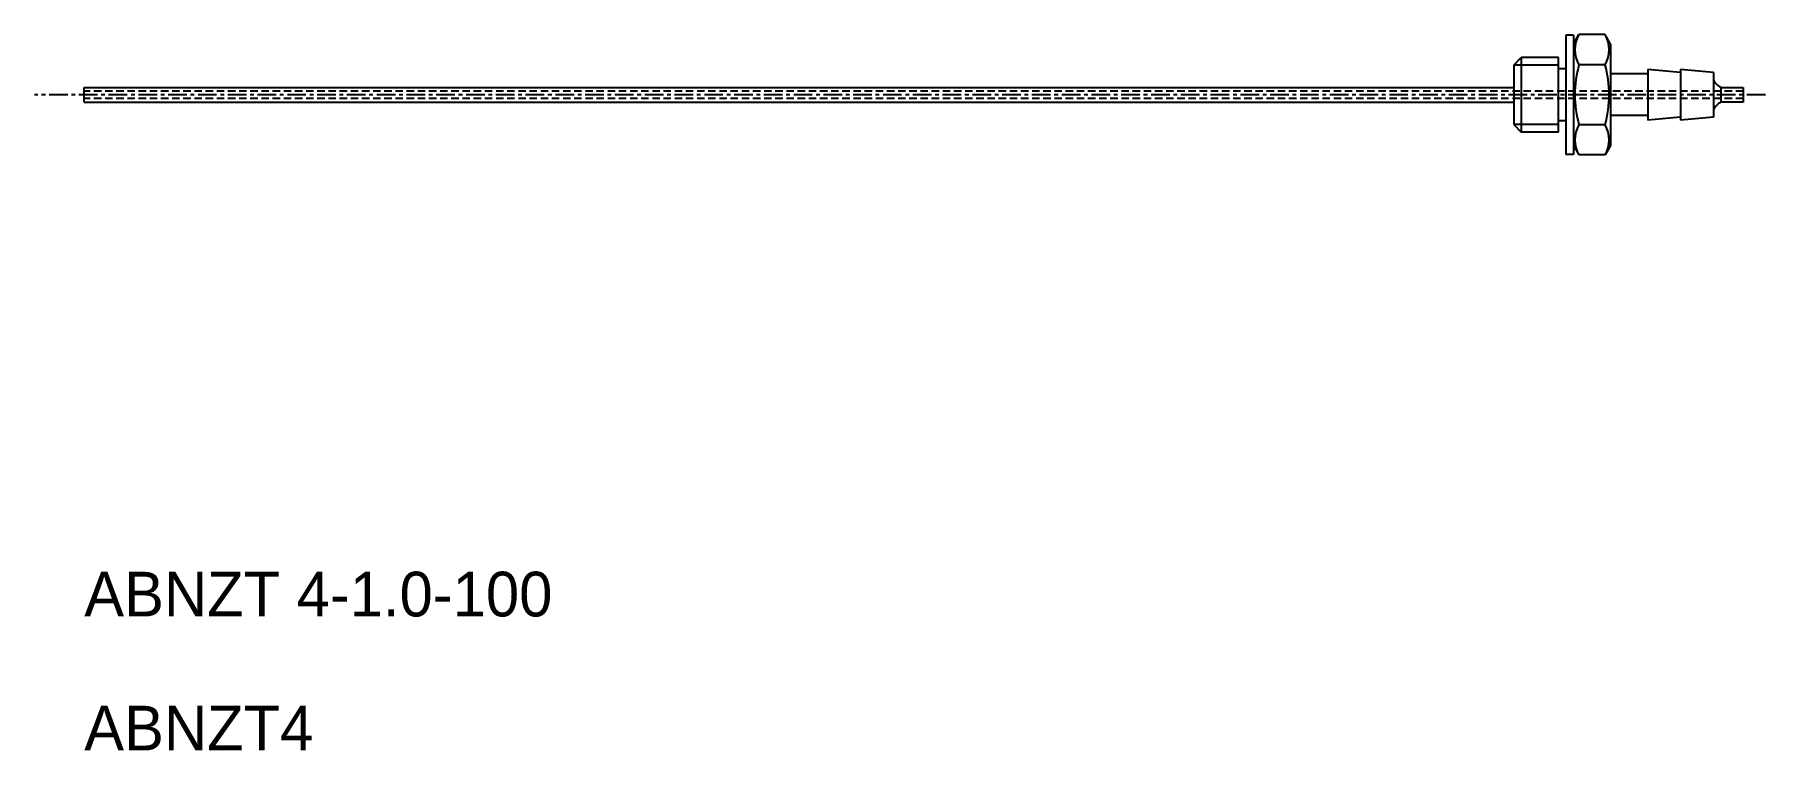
# Model space of a CAD drawing. Extents: x -3 to 113, y 0 to 48.
import ezdxf

# ---------------------------------------------------------------- set-up
doc = ezdxf.new("R2010")
doc.units = 0
doc.linetypes.add('CENTER', pattern=[2, 1.25, -0.25, 0.25, -0.25])
doc.linetypes.add('DASHED', pattern=[0.75, 0.5, -0.25])
doc.layers.get('0').update_dxf_attribs({"linetype": 'CONTINUOUS'})
doc.layers.add('CENTER', color=1, linetype='CENTER')

msp = doc.modelspace()

# ---------------------------------------------------------------- linework, layer by layer
at = {"color": 7, "linetype": 'CONTINUOUS'}
for p, q in [((99.5, 48.04), (99.5, 40.04)), ((100, 48.04), (99.5, 48.04)), ((100, 47.44), (100.37, 48.08)), ((100, 48.04), (100, 40.04)), ((102.13, 48.08), (100.37, 48.08)), ((102.5, 47.44), (102.13, 48.08)), ((96, 46.04), (96.5, 46.54)), ((96.5, 46.54), (96.5, 41.54)), ((99, 46.54), (96.5, 46.54)), ((99, 41.54), (99, 46.54)), ((102.5, 47.44), (102.5, 40.64)), ((96, 46.04), (96, 42.04)), ((99.5, 45.79), (99, 45.79)), ((102.13, 46.06), (100.37, 46.06)), ((105, 45.44), (102.5, 45.44)), ((107.2, 45.54), (105, 45.74)), ((105, 45.74), (105, 42.34)), ((109.4, 45.54), (107.2, 45.74)), ((107.2, 45.74), (107.2, 42.34)), ((109.4, 45.54), (109.4, 42.54)), ((0, 44.54), (96, 44.54)), ((0, 43.54), (0, 44.54)), ((109.9, 44.54), (111.4, 44.54)), ((109.9, 44.54), (109.9, 43.54)), ((111.4, 44.54), (111.4, 43.54)), ((0, 43.54), (96, 43.54)), ((111.4, 43.54), (109.9, 43.54)), ((96, 42.04), (96.5, 41.54)), ((99.5, 42.29), (99, 42.29)), ((102.13, 42.02), (100.37, 42.02)), ((105, 42.64), (102.5, 42.64)), ((107.2, 42.54), (105, 42.34)), ((109.4, 42.54), (107.2, 42.34)), ((99, 41.54), (96.5, 41.54)), ((100, 40.04), (99.5, 40.04)), ((100, 40.64), (100.37, 40)), ((102.13, 40), (100.37, 40)), ((102.5, 40.64), (102.13, 40))]:
    msp.add_line(p, q, dxfattribs=at)
at = {"color": 3, "linetype": 'CONTINUOUS'}
for p, q in [((99, 46.04), (96, 46.04)), ((99, 42.04), (96, 42.04))]:
    msp.add_line(p, q, dxfattribs=at)
at = {"color": 3, "linetype": 'DASHED'}
for p, q in [((111.4, 44.29), (0, 44.29)), ((111.4, 43.79), (0, 43.79))]:
    msp.add_line(p, q, dxfattribs=at)
for centre, radius, start, end in [((102.12, 47.07), 2.02, 150.0406, 209.9593), ((100.38, 47.07), 2.02, 330.0407, 29.9594), ((110.33, 45.47), 1.02, 204.7401, 245.2599), ((110.33, 42.61), 1.02, 114.7401, 155.2599), ((102.12, 41.01), 2.02, 150.0407, 209.9594), ((100.38, 41.01), 2.02, 330.0406, 29.9593)]:
    msp.add_arc(centre, radius, start, end)
at = {"color": 7, "linetype": 'CONTINUOUS'}
for centre, start, end in [((107.79, 44.04), 164.7597, 195.2402), ((94.71, 44.04), 344.7598, 15.2403)]:
    msp.add_arc(centre, 7.69, start, end, dxfattribs=at)
at = {"layer": 'CENTER', "color": 1, "linetype": 'CENTER'}
msp.add_line((112.89, 44.04), (-3.33, 44.04), dxfattribs=at)

# ---------------------------------------------------------------- texts
for s, p in [('ABNZT 4-1.0-100', (0, 9)), ('ABNZT4', (0, 0))]:
    msp.add_text(s, height=3).set_placement(p)

doc.saveas('drawing.dxf')
